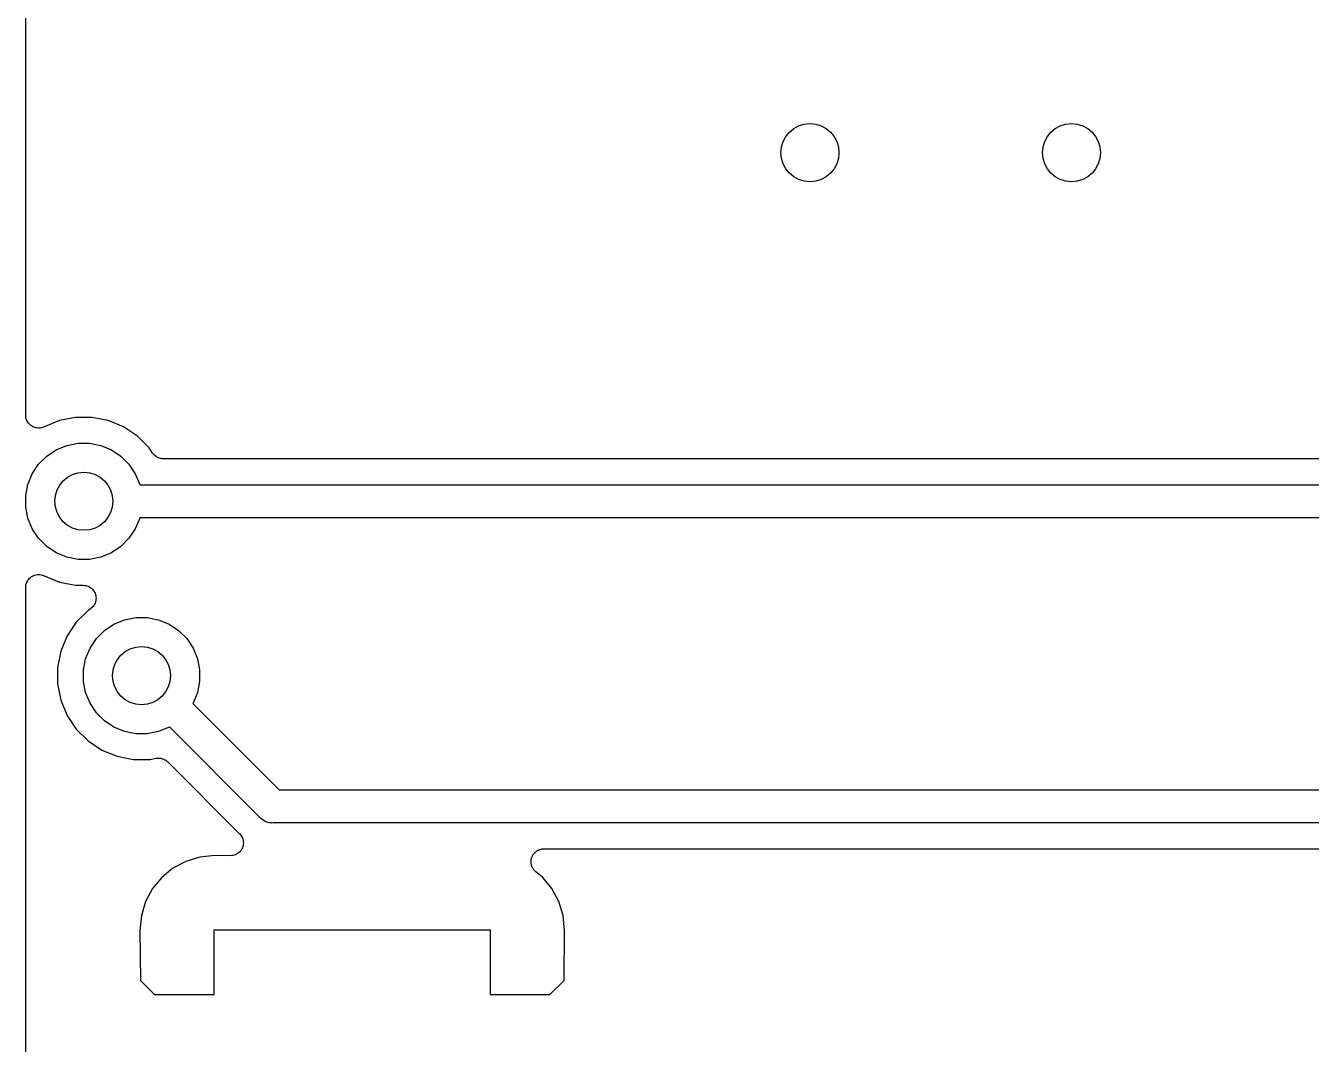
# Model space of a CAD drawing. Extents: x 1.98 to 5.9, y -3.93 to -1.98.
# Drawn here: x 1.9765 to 2.3248, y -3.0881 to -2.8121 of the extents above; entities that cross this region are included whole.
import ezdxf

# ---------------------------------------------------------------- set-up
doc = ezdxf.new("R2010")
doc.units = 0
doc.header["$MEASUREMENT"] = 0
doc.layers.add('BLACK', color=7, linetype='CONTINUOUS')

msp = doc.modelspace()

# ---------------------------------------------------------------- linework, layer by layer
at = {"layer": 'BLACK', "linetype": 'CONTINUOUS'}
for p, q in [((1.97649, -2.91761), (1.97649, -2.49713)), ((1.97652, -2.91794), (1.97649, -2.91761)), ((1.97655, -2.91827), (1.97652, -2.91794)), ((1.97655, -2.91828), (1.97655, -2.91827)), ((1.97655, -2.91829), (1.97655, -2.91828)), ((1.97665, -2.9186), (1.97655, -2.91829)), ((1.97675, -2.91892), (1.97665, -2.9186)), ((1.97675, -2.91893), (1.97675, -2.91892)), ((1.97675, -2.91894), (1.97675, -2.91893)), ((1.97691, -2.91924), (1.97675, -2.91894)), ((1.99, -2.9182), (1.9856, -2.91907)), ((1.99448, -2.9182), (1.99, -2.9182)), ((1.99887, -2.91907), (1.99448, -2.9182)), ((1.97706, -2.91953), (1.97691, -2.91924)), ((1.97707, -2.91954), (1.97706, -2.91953)), ((1.97729, -2.9198), (1.97707, -2.91954)), ((1.97707, -2.91954), (1.97707, -2.91954)), ((1.97749, -2.92006), (1.97729, -2.9198)), ((1.9775, -2.92007), (1.97749, -2.92006)), ((1.97776, -2.92029), (1.9775, -2.92007)), ((1.9775, -2.92007), (1.9775, -2.92007)), ((1.97802, -2.9205), (1.97776, -2.92029)), ((1.97803, -2.92051), (1.97802, -2.9205)), ((1.97802, -2.9205), (1.97802, -2.9205)), ((1.97832, -2.92067), (1.97803, -2.92051)), ((1.97862, -2.92083), (1.97832, -2.92067)), ((1.97863, -2.92083), (1.97862, -2.92083)), ((1.97862, -2.92083), (1.97862, -2.92083)), ((1.97895, -2.92093), (1.97863, -2.92083)), ((1.97927, -2.92103), (1.97895, -2.92093)), ((1.97928, -2.92103), (1.97927, -2.92103)), ((1.97928, -2.92104), (1.97928, -2.92103)), ((1.97961, -2.92107), (1.97928, -2.92104)), ((1.97995, -2.92111), (1.97961, -2.92107)), ((1.97996, -2.92111), (1.97995, -2.92111)), ((1.97995, -2.92111), (1.97995, -2.92111)), ((1.9803, -2.92108), (1.97996, -2.92111)), ((1.98063, -2.92105), (1.9803, -2.92108)), ((1.98064, -2.92105), (1.98063, -2.92105)), ((1.98063, -2.92105), (1.98063, -2.92105)), ((1.98096, -2.92095), (1.98064, -2.92105)), ((1.98128, -2.92086), (1.98096, -2.92095)), ((1.9813, -2.92085), (1.98128, -2.92086)), ((1.98133, -2.92084), (1.9813, -2.92085)), ((1.9813, -2.92085), (1.9813, -2.92085)), ((1.9813, -2.92085), (1.9813, -2.92085)), ((1.9856, -2.91907), (1.98133, -2.92084)), ((2.00301, -2.92079), (1.99887, -2.91907)), ((2.00674, -2.92328), (2.00301, -2.92079)), ((1.98478, -2.92699), (1.98764, -2.9258)), ((1.98764, -2.9258), (1.99069, -2.9252)), ((1.99069, -2.9252), (1.99379, -2.9252)), ((1.99379, -2.9252), (1.99683, -2.9258)), ((1.99683, -2.9258), (1.9997, -2.92699)), ((2.00991, -2.92644), (2.00674, -2.92328)), ((1.98, -2.93091), (1.9822, -2.92871)), ((1.9822, -2.92871), (1.98478, -2.92699)), ((1.9997, -2.92699), (2.00228, -2.92871)), ((2.00228, -2.92871), (2.00447, -2.93091)), ((2.01087, -2.92789), (2.00991, -2.92644)), ((2.01108, -2.92814), (2.01087, -2.92789)), ((2.01128, -2.92839), (2.01108, -2.92814)), ((2.01129, -2.9284), (2.01128, -2.92839)), ((2.0113, -2.92842), (2.01129, -2.9284)), ((2.01155, -2.92862), (2.0113, -2.92842)), ((2.0118, -2.92883), (2.01155, -2.92862)), ((2.01182, -2.92884), (2.0118, -2.92883)), ((2.01183, -2.92885), (2.01182, -2.92884)), ((2.01212, -2.929), (2.01183, -2.92885)), ((2.0124, -2.92916), (2.01212, -2.929)), ((2.01242, -2.92917), (2.0124, -2.92916)), ((2.01243, -2.92917), (2.01242, -2.92917)), ((2.01275, -2.92927), (2.01243, -2.92917)), ((2.01305, -2.92937), (2.01275, -2.92927)), ((2.01307, -2.92937), (2.01305, -2.92937)), ((2.01309, -2.92938), (2.01307, -2.92937)), ((2.01341, -2.92941), (2.01309, -2.92938)), ((2.01373, -2.92944), (2.01341, -2.92941)), ((1.97828, -2.93349), (1.98, -2.93091)), ((2.00447, -2.93091), (2.00619, -2.93349)), ((2.01377, -2.92944), (2.01373, -2.92944)), ((2.01378, -2.92944), (2.01377, -2.92944)), ((2.01377, -2.92944), (2.01377, -2.92944)), ((2.01377, -2.92944), (2.01377, -2.92944)), ((2.64339, -2.92944), (2.01378, -2.92944)), ((1.97649, -2.93939), (1.97709, -2.93635)), ((1.97709, -2.93635), (1.97828, -2.93349)), ((2.00619, -2.93349), (2.00738, -2.93635)), ((2.00738, -2.93635), (2.0074, -2.93644)), ((1.97649, -2.9425), (1.97649, -2.93939)), ((2.0074, -2.93644), (2.64774, -2.93644)), ((1.97709, -2.94554), (1.97649, -2.9425)), ((1.97828, -2.9484), (1.97709, -2.94554)), ((2.00738, -2.94554), (2.00619, -2.9484)), ((2.0074, -2.94544), (2.00738, -2.94554)), ((2.64939, -2.94544), (2.0074, -2.94544)), ((1.98, -2.95098), (1.97828, -2.9484)), ((2.00619, -2.9484), (2.00447, -2.95098)), ((1.9822, -2.95318), (1.98, -2.95098)), ((1.98478, -2.9549), (1.9822, -2.95318)), ((2.00228, -2.95318), (1.9997, -2.9549)), ((2.00447, -2.95098), (2.00228, -2.95318)), ((1.98764, -2.95609), (1.98478, -2.9549)), ((1.99069, -2.95669), (1.98764, -2.95609)), ((1.99379, -2.95669), (1.99069, -2.95669)), ((1.99683, -2.95609), (1.99379, -2.95669)), ((1.9997, -2.9549), (1.99683, -2.95609)), ((1.97966, -2.96081), (1.97999, -2.96078)), ((1.97999, -2.96078), (1.98, -2.96078)), ((1.98, -2.96078), (1.98001, -2.96078)), ((1.98001, -2.96078), (1.98034, -2.96082)), ((1.97649, -2.96423), (1.97653, -2.96391)), ((1.97649, -2.96425), (1.97649, -2.96423)), ((1.97649, -2.96428), (1.97649, -2.96425)), ((1.97649, -2.96425), (1.97649, -2.96425)), ((1.97649, -2.96425), (1.97649, -2.96425)), ((1.97653, -2.96391), (1.97656, -2.96357)), ((1.97656, -2.96355), (1.97666, -2.96324)), ((1.97656, -2.96356), (1.97656, -2.96355)), ((1.97656, -2.96357), (1.97656, -2.96356)), ((1.97666, -2.96324), (1.97676, -2.96292)), ((1.97676, -2.96292), (1.97677, -2.96291)), ((1.97677, -2.9629), (1.97693, -2.96261)), ((1.97677, -2.96291), (1.97677, -2.9629)), ((1.97693, -2.96261), (1.97709, -2.96232)), ((1.97709, -2.96232), (1.9771, -2.96231)), ((1.9771, -2.9623), (1.97732, -2.96205)), ((1.9771, -2.96231), (1.9771, -2.9623)), ((1.97732, -2.96205), (1.97753, -2.96179)), ((1.97753, -2.96179), (1.97754, -2.96178)), ((1.97753, -2.96179), (1.97753, -2.96179)), ((1.97754, -2.96178), (1.9778, -2.96157)), ((1.9778, -2.96157), (1.97806, -2.96136)), ((1.97806, -2.96136), (1.97807, -2.96135)), ((1.97806, -2.96136), (1.97806, -2.96136)), ((1.97807, -2.96135), (1.97837, -2.9612)), ((1.97837, -2.9612), (1.97866, -2.96104)), ((1.97866, -2.96104), (1.97867, -2.96104)), ((1.97867, -2.96104), (1.97868, -2.96104)), ((1.97868, -2.96104), (1.979, -2.96094)), ((1.979, -2.96094), (1.97931, -2.96085)), ((1.97931, -2.96085), (1.97932, -2.96085)), ((1.97932, -2.96085), (1.97933, -2.96084)), ((1.97933, -2.96084), (1.97966, -2.96081)), ((1.98034, -2.96082), (1.98067, -2.96085)), ((1.98067, -2.96085), (1.98068, -2.96085)), ((1.98068, -2.96085), (1.98069, -2.96085)), ((1.98069, -2.96085), (1.98101, -2.96095)), ((1.98101, -2.96095), (1.98133, -2.96105)), ((1.98133, -2.96105), (1.9856, -2.96282)), ((1.9856, -2.96282), (1.99, -2.96369)), ((1.99, -2.96369), (1.99205, -2.96369)), ((1.99205, -2.96369), (1.99209, -2.96369)), ((1.99209, -2.96369), (1.99209, -2.96369)), ((1.99209, -2.96369), (1.99209, -2.96369)), ((1.99209, -2.96369), (1.9921, -2.96369)), ((1.9921, -2.96369), (1.99242, -2.96373)), ((1.99242, -2.96373), (1.99277, -2.96377)), ((1.99277, -2.96377), (1.99277, -2.96377)), ((1.99277, -2.96377), (1.99278, -2.96377)), ((1.99278, -2.96377), (1.99309, -2.96387)), ((1.99309, -2.96387), (1.99342, -2.96397)), ((1.99342, -2.96397), (1.99343, -2.96397)), ((1.99343, -2.96397), (1.99343, -2.96398)), ((1.99343, -2.96398), (1.99373, -2.96414)), ((1.99373, -2.96414), (1.99402, -2.9643)), ((1.97649, -3.56691), (1.97649, -2.96428)), ((1.99402, -2.9643), (1.99402, -2.9643)), ((1.99402, -2.9643), (1.99403, -2.9643)), ((1.99403, -2.9643), (1.99429, -2.96453)), ((1.99429, -2.96453), (1.99455, -2.96474)), ((1.99455, -2.96474), (1.99455, -2.96474)), ((1.99455, -2.96474), (1.99455, -2.96474)), ((1.99455, -2.96474), (1.99476, -2.965)), ((1.99476, -2.965), (1.99498, -2.96527)), ((1.99498, -2.96527), (1.99498, -2.96527)), ((1.99498, -2.96527), (1.99498, -2.96528)), ((1.99498, -2.96528), (1.99513, -2.96557)), ((1.99513, -2.96557), (1.99529, -2.96587)), ((1.99529, -2.96587), (1.99529, -2.96588)), ((1.99529, -2.96588), (1.9953, -2.96588)), ((1.9953, -2.96588), (1.99539, -2.96619)), ((1.99539, -2.96619), (1.99549, -2.96653)), ((1.99552, -2.96755), (1.99548, -2.96789)), ((1.99549, -2.96653), (1.99549, -2.96653)), ((1.99549, -2.96653), (1.99549, -2.96654)), ((1.99549, -2.96654), (1.99552, -2.96687)), ((1.99552, -2.96687), (1.99555, -2.96721)), ((1.99555, -2.96722), (1.99552, -2.96755)), ((1.99555, -2.96721), (1.99555, -2.96721)), ((1.99555, -2.96721), (1.99555, -2.96722)), ((1.99337, -2.97052), (1.9902, -2.97369)), ((1.994, -2.9701), (1.99337, -2.97052)), ((1.99425, -2.96989), (1.994, -2.9701)), ((1.99452, -2.96968), (1.99425, -2.96989)), ((1.99474, -2.96941), (1.99452, -2.96967)), ((1.99452, -2.96967), (1.99452, -2.96967)), ((1.99452, -2.96967), (1.99452, -2.96968)), ((1.99495, -2.96915), (1.99474, -2.96941)), ((1.99496, -2.96915), (1.99495, -2.96915)), ((1.99512, -2.96884), (1.99496, -2.96914)), ((1.99496, -2.96914), (1.99496, -2.96915)), ((1.99528, -2.96855), (1.99512, -2.96884)), ((1.99538, -2.96821), (1.99528, -2.96854)), ((1.99528, -2.96854), (1.99528, -2.96854)), ((1.99528, -2.96854), (1.99528, -2.96855)), ((1.99548, -2.9679), (1.99538, -2.96821)), ((1.99548, -2.96789), (1.99548, -2.96789)), ((1.99548, -2.96789), (1.99548, -2.9679)), ((1.9902, -2.97369), (1.98771, -2.97741)), ((1.99784, -2.97596), (2.00041, -2.97423)), ((2.00041, -2.97423), (2.00328, -2.97305)), ((2.00328, -2.97305), (2.00632, -2.97244)), ((2.00632, -2.97244), (2.00943, -2.97244)), ((2.00943, -2.97244), (2.01247, -2.97305)), ((2.01247, -2.97305), (2.01533, -2.97423)), ((2.01533, -2.97423), (2.01791, -2.97596)), ((1.98771, -2.97741), (1.986, -2.98155)), ((1.99392, -2.98073), (1.99564, -2.97815)), ((1.99564, -2.97815), (1.99784, -2.97596)), ((2.01791, -2.97596), (2.02011, -2.97815)), ((2.02011, -2.97815), (2.02183, -2.98073)), ((1.986, -2.98155), (1.98513, -2.98595)), ((1.99273, -2.9836), (1.99392, -2.98073)), ((2.02183, -2.98073), (2.02302, -2.9836)), ((1.99213, -2.98664), (1.99273, -2.9836)), ((2.02302, -2.9836), (2.02362, -2.98664)), ((1.98513, -2.98595), (1.98513, -2.99043)), ((1.99213, -2.98974), (1.99213, -2.98664)), ((2.02362, -2.98664), (2.02362, -2.98974)), ((1.98513, -2.99043), (1.986, -2.99482)), ((1.99273, -2.99278), (1.99213, -2.98974)), ((2.02362, -2.98974), (2.02302, -2.99278)), ((1.986, -2.99482), (1.98771, -2.99896)), ((1.99392, -2.99565), (1.99273, -2.99278)), ((2.02302, -2.99278), (2.02183, -2.99565)), ((1.98771, -2.99896), (1.9902, -3.00269)), ((1.99564, -2.99823), (1.99392, -2.99565)), ((1.99784, -3.00042), (1.99564, -2.99823)), ((2.02183, -2.99565), (2.02178, -2.99573)), ((2.02178, -2.99573), (2.04517, -3.01912)), ((2.00041, -3.00214), (1.99784, -3.00042)), ((2.00328, -3.00333), (2.00041, -3.00214)), ((2.01533, -3.00214), (2.01247, -3.00333)), ((2.01541, -3.00209), (2.01533, -3.00214)), ((2.03997, -3.02665), (2.01541, -3.00209)), ((1.9902, -3.00269), (1.99337, -3.00586)), ((1.99337, -3.00586), (1.9971, -3.00835)), ((2.00632, -3.00394), (2.00328, -3.00333)), ((2.00943, -3.00394), (2.00632, -3.00394)), ((2.01247, -3.00333), (2.00943, -3.00394)), ((1.9971, -3.00835), (2.00124, -3.01006)), ((2.00124, -3.01006), (2.00563, -3.01094)), ((2.00563, -3.01094), (2.01011, -3.01094)), ((2.01011, -3.01094), (2.01182, -3.0106)), ((2.01182, -3.0106), (2.01183, -3.0106)), ((2.01183, -3.0106), (2.01183, -3.01059)), ((2.01183, -3.01059), (2.01184, -3.01059)), ((2.01184, -3.01059), (2.01187, -3.01059)), ((2.01187, -3.01059), (2.01219, -3.01056)), ((2.01219, -3.01056), (2.01251, -3.01053)), ((2.01251, -3.01053), (2.01253, -3.01053)), ((2.01253, -3.01053), (2.01255, -3.01053)), ((2.01255, -3.01053), (2.01287, -3.01057)), ((2.01287, -3.01057), (2.01319, -3.0106)), ((2.01319, -3.0106), (2.01321, -3.0106)), ((2.01321, -3.0106), (2.01323, -3.01061)), ((2.01323, -3.01061), (2.01354, -3.0107)), ((2.01354, -3.0107), (2.01385, -3.0108)), ((2.01385, -3.0108), (2.01386, -3.01081)), ((2.01386, -3.01081), (2.01388, -3.01081)), ((2.01388, -3.01081), (2.01417, -3.01097)), ((2.01417, -3.01097), (2.01445, -3.01112)), ((2.01445, -3.01112), (2.01446, -3.01113)), ((2.01446, -3.01113), (2.01448, -3.01114)), ((2.01448, -3.01114), (2.01473, -3.01135)), ((2.01473, -3.01135), (2.01498, -3.01156)), ((2.01498, -3.01156), (2.03444, -3.03102)), ((2.04517, -3.01912), (2.71457, -3.01912)), ((2.04011, -3.02682), (2.03997, -3.02665)), ((2.04079, -3.02738), (2.04011, -3.02682)), ((2.04158, -3.0278), (2.04079, -3.02738)), ((2.04242, -3.02806), (2.04158, -3.0278)), ((2.04309, -3.02812), (2.04242, -3.02806)), ((2.04331, -3.02814), (2.04309, -3.02812)), ((2.04309, -3.02812), (2.04309, -3.02812)), ((2.04353, -3.02812), (2.04331, -3.02814)), ((2.71457, -3.02812), (2.04353, -3.02812)), ((2.03444, -3.03102), (2.03447, -3.03105)), ((2.03447, -3.03105), (2.03448, -3.03105)), ((2.03448, -3.03105), (2.03448, -3.03106)), ((2.03448, -3.03106), (2.03469, -3.03133)), ((2.03469, -3.03133), (2.0349, -3.03159)), ((2.0349, -3.03159), (2.0349, -3.03159)), ((2.0349, -3.03159), (2.0349, -3.03159)), ((2.0349, -3.03159), (2.03505, -3.03189)), ((2.03505, -3.03189), (2.03521, -3.03219)), ((2.03521, -3.03219), (2.03521, -3.03219)), ((2.03521, -3.03219), (2.03522, -3.0322)), ((2.03522, -3.0322), (2.03531, -3.03251)), ((2.03531, -3.03251), (2.03541, -3.03285)), ((2.03543, -3.03384), (2.03539, -3.03421)), ((2.03541, -3.03285), (2.03541, -3.03285)), ((2.03541, -3.03285), (2.03541, -3.03285)), ((2.03541, -3.03285), (2.03543, -3.03315)), ((2.03543, -3.03315), (2.03546, -3.03353)), ((2.03546, -3.03353), (2.03543, -3.03384)), ((2.03546, -3.03353), (2.03546, -3.03353)), ((2.03546, -3.03353), (2.03546, -3.03353)), ((2.02364, -3.03738), (2.01987, -3.03852)), ((2.02772, -3.03697), (2.02364, -3.03738)), ((2.03195, -3.03699), (2.02772, -3.03697)), ((2.0323, -3.03696), (2.03195, -3.03699)), ((2.03195, -3.03699), (2.03195, -3.03699)), ((2.03195, -3.03699), (2.03195, -3.03699)), ((2.03263, -3.03693), (2.0323, -3.03696)), ((2.03297, -3.03683), (2.03263, -3.03693)), ((2.03263, -3.03693), (2.03263, -3.03693)), ((2.03263, -3.03693), (2.03263, -3.03693)), ((2.03328, -3.03673), (2.03297, -3.03683)), ((2.03329, -3.03673), (2.03328, -3.03673)), ((2.03359, -3.03657), (2.03329, -3.03673)), ((2.03329, -3.03673), (2.03329, -3.03673)), ((2.03389, -3.03642), (2.03359, -3.03657)), ((2.03416, -3.0362), (2.03389, -3.03641)), ((2.03389, -3.03641), (2.03389, -3.03642)), ((2.03389, -3.03642), (2.03389, -3.03642)), ((2.03442, -3.03599), (2.03416, -3.0362)), ((2.03466, -3.0357), (2.03442, -3.03599)), ((2.03442, -3.03599), (2.03442, -3.03599)), ((2.03442, -3.03599), (2.03442, -3.03599)), ((2.03486, -3.03546), (2.03466, -3.0357)), ((2.03504, -3.03514), (2.03486, -3.03546)), ((2.03486, -3.03546), (2.03486, -3.03546)), ((2.03486, -3.03546), (2.03486, -3.03546)), ((2.03519, -3.03486), (2.03504, -3.03514)), ((2.0353, -3.03451), (2.03519, -3.03486)), ((2.03519, -3.03486), (2.03519, -3.03486)), ((2.03519, -3.03486), (2.03519, -3.03486)), ((2.03539, -3.03421), (2.0353, -3.03451)), ((2.03539, -3.03421), (2.03539, -3.03421)), ((2.03539, -3.03421), (2.03539, -3.03421)), ((2.11363, -3.03742), (2.11368, -3.03727)), ((2.11368, -3.03727), (2.11376, -3.03711)), ((2.11376, -3.03711), (2.11383, -3.03695)), ((2.11383, -3.03695), (2.11393, -3.03681)), ((2.11393, -3.03681), (2.114, -3.03666)), ((2.114, -3.03666), (2.11412, -3.03653)), ((2.11412, -3.03653), (2.11422, -3.03638)), ((2.11422, -3.03638), (2.11433, -3.03627)), ((2.11433, -3.03627), (2.11444, -3.03614)), ((2.11444, -3.03614), (2.11458, -3.03603)), ((2.11458, -3.03603), (2.1147, -3.0359)), ((2.1147, -3.0359), (2.11484, -3.03581)), ((2.11484, -3.03581), (2.11497, -3.03571)), ((2.11497, -3.03571), (2.11513, -3.03562)), ((2.11513, -3.03562), (2.11527, -3.03553)), ((2.11527, -3.03553), (2.11543, -3.03546)), ((2.11543, -3.03546), (2.11557, -3.03539)), ((2.11557, -3.03539), (2.11574, -3.03534)), ((2.11574, -3.03534), (2.1159, -3.03527)), ((2.1159, -3.03527), (2.11607, -3.03524)), ((2.11607, -3.03524), (2.11623, -3.03519)), ((2.11623, -3.03519), (2.1164, -3.03517)), ((2.1164, -3.03517), (2.11658, -3.03514)), ((2.11658, -3.03514), (2.11674, -3.03514)), ((2.11674, -3.03514), (2.11691, -3.03512)), ((2.11691, -3.03512), (2.70402, -3.03512)), ((2.01639, -3.04038), (2.01335, -3.04288)), ((2.01987, -3.03852), (2.01639, -3.04038)), ((2.11341, -3.0386), (2.11342, -3.03842)), ((2.11342, -3.03876), (2.11341, -3.0386)), ((2.11342, -3.03842), (2.11343, -3.03825)), ((2.11342, -3.03893), (2.11342, -3.03876)), ((2.11345, -3.0391), (2.11342, -3.03893)), ((2.11343, -3.03825), (2.11346, -3.03808)), ((2.11347, -3.03928), (2.11345, -3.0391)), ((2.11346, -3.03808), (2.11348, -3.03792)), ((2.11352, -3.03944), (2.11347, -3.03928)), ((2.11348, -3.03792), (2.11353, -3.03775)), ((2.11355, -3.0396), (2.11352, -3.03944)), ((2.11353, -3.03775), (2.11357, -3.03758)), ((2.11361, -3.03976), (2.11355, -3.0396)), ((2.11357, -3.03758), (2.11363, -3.03742)), ((2.11366, -3.03993), (2.11361, -3.03976)), ((2.11374, -3.04008), (2.11366, -3.03993)), ((2.1138, -3.04023), (2.11374, -3.04008)), ((2.1139, -3.04038), (2.1138, -3.04023)), ((2.11398, -3.04054), (2.1139, -3.04038)), ((2.11408, -3.04067), (2.11398, -3.04054)), ((2.11417, -3.04081), (2.11408, -3.04067)), ((2.11429, -3.04093), (2.11417, -3.04081)), ((2.01335, -3.04288), (2.01085, -3.04592)), ((2.11441, -3.04107), (2.11429, -3.04093)), ((2.11453, -3.04118), (2.11441, -3.04107)), ((2.11465, -3.0413), (2.11453, -3.04118)), ((2.11469, -3.04133), (2.11465, -3.0413)), ((2.11657, -3.04288), (2.11469, -3.04133)), ((2.11907, -3.04592), (2.11657, -3.04288)), ((2.01085, -3.04592), (2.00899, -3.0494)), ((2.12093, -3.0494), (2.11907, -3.04592)), ((2.00899, -3.0494), (2.00785, -3.05317)), ((2.12207, -3.05317), (2.12093, -3.0494)), ((2.00785, -3.05317), (2.00745, -3.05725)), ((2.12247, -3.05725), (2.12207, -3.05317)), ((2.00745, -3.05725), (2.00755, -3.07081)), ((2.02756, -3.07465), (2.02756, -3.05709)), ((2.02756, -3.05709), (2.10236, -3.05709)), ((2.10236, -3.05709), (2.10236, -3.07465)), ((2.12237, -3.07081), (2.12247, -3.05725)), ((2.00755, -3.07081), (2.01138, -3.07465)), ((2.11854, -3.07465), (2.12237, -3.07081)), ((2.01138, -3.07465), (2.02756, -3.07465)), ((2.10236, -3.07465), (2.11854, -3.07465))]:
    msp.add_line(p, q, dxfattribs=at)
at = {"layer": 'BLACK'}
for centre in [(2.18898, -2.84646), (2.25984, -2.84646), (1.99224, -2.94094), (2.00787, -2.98819)]:
    msp.add_circle(centre, 0.00787, dxfattribs=at)

doc.saveas('drawing.dxf')
